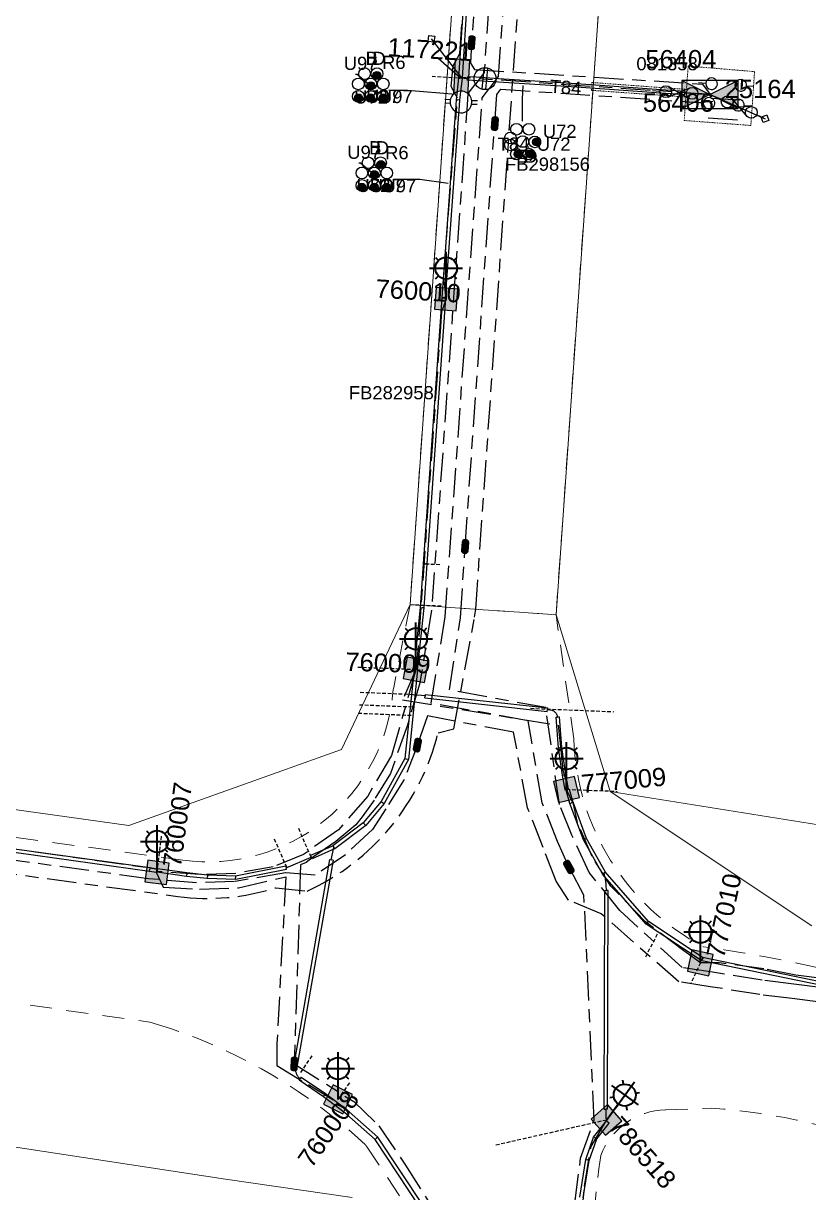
# Model space of a CAD drawing. Header units: metres. Extents: x 292510 to 295946, y 6251475 to 6256272.
# Drawn here: x 294316 to 294423.3, y 6255459.4 to 6255619.2 of the extents above; entities that cross this region are included whole.
import ezdxf
from ezdxf.enums import TextEntityAlignment as Align

# ---------------------------------------------------------------- set-up
doc = ezdxf.new("R2010")
doc.units = ezdxf.units.M
for name, pattern in [('Cable Exist UG', [8.2, 4, -1.2, 1.8, -1.2]), ('Dash', [5, 3, -2]), ('DASHED', [0.75, 0.5, -0.25]), ('HIDDEN', [0.375, 0.25, -0.125]), ('HIDDEN2', [0.1875, 0.125, -0.0625])]:
    doc.linetypes.add(name, pattern=pattern)
doc.layers.get('0').update_dxf_attribs({"color": 6})
for name, color, linetype, lineweight in [('Cadastre Developer_SP_EXT', 9, 'Continuous', 5), ('Cadastre Land Parcels_SP_EXT', 7, 'Continuous', 5), ('Cadastre Other Property_SP_EXT', 9, 'HIDDEN', 5)]:
    doc.layers.add(name, color=color, linetype=linetype, lineweight=lineweight)
for name, color, linetype in [('Duct_SP_EXT', 7, 'Continuous'), ('Equip_HV_EXT', 7, 'Continuous'), ('Equip_LV_EXT', 7, 'Continuous'), ('Equip_SP_SL_EXT', 7, 'Continuous'), ('Mains_HV_EXT', 7, 'Continuous'), ('Mains_LV_EXT', 7, 'Continuous'), ('Mains_SL_EXT', 7, 'Continuous'), ('Services_SP_EXT', 7, 'Continuous'), ('Sub_SP_EXT', 7, 'Continuous'), ('SupportsUG_SP_LV_EXT', 7, 'Continuous'), ('SupportsUG_SP_LV_SL_EXT', 7, 'Continuous'), ('Trench_SP_EXT', 7, 'Continuous')]:
    doc.layers.add(name, color=color, linetype=linetype)
doc.layers.add('UNKNOWN_FEATURES', color=1, linetype='DASHED', plot=False)
doc.styles.add('COLUMN_LABEL', font='arial.ttf')
doc.styles.add('iecARIAL', font='arial.ttf', dxfattribs={"height": 2})
doc.styles.add('POLE_LABEL', font='arial.ttf')
doc.styles.get("Standard").update_dxf_attribs({"font": 'arial.ttf'})
doc.styles.add('SWITCH_LABEL', font='arial.ttf', dxfattribs={"height": 2.5})

# ---------------------------------------------------------------- blocks, each defined once
blk = doc.blocks.new('SUB_PADMOUNT_EXT')
for points in [[(0, 0), (-3.84, 1.92), (-3.84, -1.92)], [(0, 0), (3.84, 1.92), (3.84, -1.92)]]:
    blk.add_hatch(color=256).paths.add_polyline_path(points)
for p, q in [((3.84, 1.92), (-3.84, -1.92)), ((-3.84, 1.92), (3.84, -1.92))]:
    blk.add_line(p, q)
blk.add_lwpolyline([(-3.84, -1.92), (3.84, -1.92), (3.84, 1.92), (-3.84, 1.92)], close=True)
for tag, height, flags, p in [('ASSET_NUM', 2.5, 8, (2, 2)), ('STREET_CODE', 0.2, 9, (1.5, 0)), ('CONSTRUCTED_VOLTAGE', 0.2, 9, (1.5, -0.2)), ('OPERATING_VOLTAGE', 0.2, 9, (1.5, -0.6)), ('ORIENTATION', 0.2, 9, (1.5, -0.8)), ('OWNED_BY', 0.2, 9, (1.5, -1)), ('OPERATED_BY', 0.2, 9, (1.5, -1.2)), ('SECONDARY_VOLTAGE', 0.2, 9, (1.5, -1.6)), ('NO_PHASES', 0.2, 9, (1.5, -0.4)), ('MAINTAINED_BY', 0.2, 9, (1.5, -1.4)), ('STATE', 0.2, 9, (1.5, -1.8)), ('SUBSTATION_TYPE', 0.2, 9, (1.5, -2.2)), ('STREETNAME', 0.2, 9, (1.5, -3)), ('SUBURB', 0.2, 9, (1.5, -3.2)), ('PARENT', 0.2, 9, (1.5, -2)), ('USAGE', 0.2, 9, (1.5, -2.4)), ('LEGEND', 0.2, 9, (1.5, -2.6)), ('LOCATION', 0.2, 9, (1.5, -2.8)), ('Z', 0.2, 1, (1.5, -3.6)), ('NOTES', 0.2, 9, (1.5, -3.4))]:
    blk.add_attdef(tag, text='', height=height, dxfattribs=dict(flags=flags)).set_placement(p, align=Align.MIDDLE_LEFT)
blk = doc.blocks.new('COLUMN_EXT')
blk.add_hatch(color=256).paths.add_polyline_path([(-1.49, 1.48), (-1.49, -1.49), (1.48, -1.49), (1.48, 1.48)])
blk.add_lwpolyline([(-1.49, -1.49), (1.48, -1.49), (1.48, 1.48), (-1.49, 1.48)], close=True)
for tag, height, style, flags, p in [('ASSET_NUM', 2.5, 'COLUMN_LABEL', 8, (2, 2)), ('STRUCTURE_PLANT_NUMBER', 0.2, 'POLE_LABEL', 9, (1.81, 0.03)), ('STREET_CODE', 0.2, 'COLUMN_LABEL', 9, (1.81, -0.2))]:
    blk.add_attdef(tag, text='', height=height, dxfattribs=dict(style=style, flags=flags)).set_placement(p, align=Align.MIDDLE_LEFT)
at = {"flags": 9}
for tag, p in [('COLUMN_TYPE', (1.81, -0.4)), ('OWNED_BY', (1.81, -0.6)), ('STATE', (1.81, -0.8)), ('USAGE', (1.81, -1)), ('STREETNAME', (1.81, -1.6)), ('LEGEND', (1.81, -1.2)), ('LOCATION', (1.81, -1.4)), ('SUBURB', (1.81, -1.8)), ('NOTES', (1.81, -2))]:
    blk.add_attdef(tag, text='', height=0.2, dxfattribs=at).set_placement(p, align=Align.MIDDLE_LEFT)
at = {"flags": 1}
blk.add_attdef('Z', (1.81, -2.35), '', height=0.2, dxfattribs=at)
blk = doc.blocks.new('PILLAR_EXT')
blk.add_hatch(color=256).paths.add_polyline_path([(-2.475, 0.99), (-2.475, -0.99), (2.475, -0.99), (2.475, 0.99)])
blk.add_lwpolyline([(-2.475, -0.99), (2.475, -0.99), (2.475, 0.99), (-2.475, 0.99)], close=True)
at = {"style": 'iecARIAL', "flags": 8}
blk.add_attdef('ASSET_NUM', (1.5, 3.5), '', height=2.5, dxfattribs=at)
for tag, p, flags in [('OWNED_BY', (0, -0.2), 9), ('STATE', (0, -0.4), 9), ('SUPPORT_TYPE', (0, -0.6), 9), ('STREETNAME', (0, -1.8), 9), ('USAGE', (0, -0.8), 9), ('LEGEND', (0, -1), 9), ('LOCATION', (0, -1.2), 9), ('NOTES', (0, -1.4), 9), ('PARENT', (0, -1.6), 9), ('SUBURB', (0, -2), 1)]:
    blk.add_attdef(tag, p, '', height=0.2, dxfattribs=dict(flags=flags))
blk = doc.blocks.new('DUCT_EXT')
blk.add_circle((0, 0.8), 0.8)
at = {"flags": 1}
blk.add_attdef('Z', (0, 0), '', height=0.2, dxfattribs=at)
at = {"flags": 9}
for tag, p in [('DUCT_CODE', (0, 0)), ('XSECT_TYPE', (0, -0.2)), ('STATE', (0, -0.6)), ('FB_REFERENCE', (0, -0.4)), ('NOTES', (0, -0.8))]:
    blk.add_attdef(tag, text='', height=0.2, dxfattribs=at).set_placement(p, align=Align.MIDDLE_LEFT)
blk = doc.blocks.new('SL_LANTERN_EXT')
at = {"lineweight": 40}
for p, q in [((0, 1.97), (0, 6.47)), ((-1.46, 5.68), (-1.06, 5.28)), ((1.46, 5.68), (1.06, 5.28)), ((-2.25, 4.22), (2.25, 4.22)), ((-1.46, 2.76), (-1.06, 3.16)), ((0, 0), (0, 2.72)), ((1.46, 2.76), (1.06, 3.16))]:
    blk.add_line(p, q, dxfattribs=at)
blk.add_circle((0, 4.22), 1.5, dxfattribs=at)
at = {"style": 'iecARIAL', "flags": 9}
blk.add_attdef('ASSET_NUM', (1.5, 1.5), '', height=2.5, dxfattribs=at)
for tag, p, height, flags in [('OPERATING_VOLTAGE', (0.98, -1.65), 0.2, 9), ('CONSTRUCTED_VOLTAGE', (0.98, -0.65), 0.2, 9), ('CONTROL_TYPE', (0.98, -0.85), 0.2, 9), ('LANTERN_PURPOSE', (0.98, -1.05), 0.2, 9), ('LANTERN_TYPE', (0.98, -1.25), 0.2, 9), ('NO_PHASES', (0.98, -1.45), 0.2, 9), ('LNUMBER', (2.18, -3.25), 2.5, 8), ('ORIENTATION', (0.98, -1.85), 0.2, 9), ('OWNED_BY', (0.98, -2.05), 0.2, 9), ('STATE', (0.98, -2.25), 0.2, 9), ('USAGE', (0.98, -2.45), 0.2, 9), ('CEXIST', (0.98, -2.65), 0.2, 9), ('CNEW', (0.98, -2.85), 0.2, 9), ('CNUMBER', (0.98, -3.05), 0.2, 9), ('CREMOVE', (0.98, -3.25), 0.2, 9), ('CREPLACE', (0.98, -3.45), 0.2, 9), ('LKINGHEIGHT', (0.98, -3.65), 0.2, 9), ('LBRACKET', (0.98, -3.85), 0.2, 9), ('LBRACKETVOCAB', (0.98, -4.05), 0.2, 9), ('LCATEGORY', (0.98, -4.25), 0.2, 9), ('LCHARGE1', (0.98, -4.45), 0.2, 9), ('LCHARGE1PERCENT', (0.98, -4.65), 0.2, 9), ('LCHARGE2', (0.98, -4.85), 0.2, 9), ('LCHARGE2PERCENT', (0.98, -5.05), 0.2, 9), ('LCHARGE3', (0.98, -5.25), 0.2, 9), ('LCHARGE3PERCENT', (0.98, -5.45), 0.2, 9), ('LEXIST', (0.98, -5.65), 0.2, 9), ('LLAMP', (0.98, -5.85), 0.2, 9), ('LLAMPVOCAB', (0.98, -6.05), 0.2, 9), ('LMAST', (0.98, -6.25), 0.2, 9), ('LMASTVOCAB', (0.98, -6.45), 0.2, 9), ('LNEW', (0.98, -6.65), 0.2, 9), ('LANTNUMBER', (0.98, -6.85), 0.2, 9), ('LOUTREACH', (0.98, -7.25), 0.2, 9), ('LOUTREACHVOCAB', (0.98, -7.45), 0.2, 9), ('LRATECODE', (0.98, -7.65), 0.2, 9), ('LREMOVE', (0.98, -7.85), 0.2, 9), ('LREPLACE', (0.98, -8.05), 0.2, 9), ('STREETNAME', (0.98, -9.25), 0.2, 9), ('SUBURB', (0.98, -9.45), 0.2, 1), ('LTYPE', (0.98, -8.25), 0.2, 9), ('LTYPEVOCAB', (0.98, -8.45), 0.2, 9), ('LEGEND', (0.98, -8.65), 0.2, 9), ('LOCATION', (0.98, -8.85), 0.2, 9), ('NOTES', (0.98, -9.05), 0.2, 9)]:
    blk.add_attdef(tag, p, '', height=height, dxfattribs=dict(flags=flags))
blk = doc.blocks.new('CCP_EXT')
at = {"flags": 9}
for tag, p in [('LIFE_SUPPORT', (0, -1.6)), ('STATE', (0, -1.8)), ('NOTES', (0, -2))]:
    blk.add_attdef(tag, text='', height=0.2, dxfattribs=at).set_placement(p, align=Align.MIDDLE_LEFT)
blk.add_wipeout([(0, 0.57), (0.57, 0), (0, -0.57), (-0.57, 0)])
blk.add_lwpolyline([(-0.57, 0), (0, 0.57), (0.57, 0), (0, -0.57), (-0.57, 0)])
at = {"flags": 1}
blk.add_attdef('Z', (0, 0), '', height=0.2, dxfattribs=at)
at = {"flags": 9}
for tag, p in [('CCP_TYPE', (0, 0)), ('CONSTRUCTED_VOLTAGE', (0, -0.2)), ('OPERATING_VOLTAGE', (0, -0.6)), ('ORIENTATION', (0, -0.8)), ('OWNED_BY', (0, -1)), ('NO_PHASES', (0, -0.4)), ('USAGE', (0, -1.2)), ('LEGEND', (0, -1.4))]:
    blk.add_attdef(tag, text='', height=0.2, dxfattribs=at).set_placement(p, align=Align.MIDDLE_LEFT)
blk = doc.blocks.new('HV_STJ_EXT')
h = blk.add_hatch(color=256)
edge = h.paths.add_edge_path()
edge.add_ellipse((-0.59, 0.13), major_axis=(0.226, 0.226), ratio=1, start_angle=45, end_angle=135)
edge.add_line((-0.91, 0.13), (-0.91, -0.13))
edge.add_ellipse((-0.59, -0.13), major_axis=(0.226, 0.226), ratio=1, start_angle=135, end_angle=225)
edge.add_line((-0.59, -0.45), (0.59, -0.45))
edge.add_ellipse((0.59, -0.13), major_axis=(-0.226, 0.226), ratio=1, start_angle=135, end_angle=225)
edge.add_line((0.91, -0.13), (0.91, 0.13))
edge.add_ellipse((0.59, 0.13), major_axis=(-0.226, 0.226), ratio=1, start_angle=225, end_angle=315)
edge.add_line((0.59, 0.45), (-0.59, 0.45))
blk.add_lwpolyline([(-0.91, 0.13), (-0.91, -0.13, 0.414214), (-0.59, -0.45), (0.59, -0.45, 0.414214), (0.91, -0.13), (0.91, 0.13, 0.414214), (0.59, 0.45), (-0.59, 0.45, 0.414214)], format="xyb", close=True)
for tag, flags, p in [('ORIENTATION', 9, (1.5, 0)), ('Z', 1, (1.5, -0.8)), ('USAGE', 9, (1.5, -0.2)), ('LEGEND', 9, (1.5, -0.4)), ('NOTES', 9, (1.5, -0.6))]:
    blk.add_attdef(tag, text='', height=0.2, dxfattribs=dict(flags=flags)).set_placement(p, align=Align.MIDDLE_LEFT)
blk = doc.blocks.new('LV_UG_DFUSE_CLOSED_EXT')
for points in [[(1, 0), (0, 0)], [(5.04, 0.73), (2.16, -0.72)], [(5.05, -0.71), (2.16, 0.72)], [(6.2, 0.01), (7.2, 0.01)]]:
    blk.add_lwpolyline(points)
for centre in [(1.8, 0), (5.4, 0.01)]:
    blk.add_circle(centre, 0.8)
at = {"flags": 9}
for tag, p in [('ACTUAL_STATUS', (0, 0)), ('CONSTRUCTED_VOLTAGE', (0, -0.2)), ('OPERATING_VOLTAGE', (0, -0.6)), ('ORIENTATION', (0, -0.8)), ('STATE', (0, -1)), ('SWITCH_TYPE', (0, -1.2)), ('NO_PHASES', (0, -0.4)), ('USAGE', (0, -1.4)), ('NOTES', (0, -1.6))]:
    blk.add_attdef(tag, text='', height=0.2, dxfattribs=at).set_placement(p, align=Align.MIDDLE_LEFT)
at = {"flags": 1}
blk.add_attdef('Z', (0, 0), '', height=0.2, dxfattribs=at)
blk = doc.blocks.new('LV_UG_LINKS_CLOSED_EXT')
blk.add_wipeout([(-1.06, 1.06), (-1.18, 0.92), (-1.29, 0.76), (-1.37, 0.59), (-1.43, 0.42), (-1.48, 0.23), (-1.49, 0.05), (-1.49, -0.14), (-1.46, -0.33), (-1.41, -0.51), (-1.33, -0.68), (-1.24, -0.84), (-1.12, -0.99), (-0.99, -1.12), (-0.84, -1.24), (-0.68, -1.33), (-0.51, -1.41), (-0.33, -1.46), (-0.14, -1.49), (0.05, -1.49), (0.23, -1.48), (0.42, -1.43), (0.59, -1.37), (0.76, -1.29), (0.92, -1.18), (1.06, -1.06), (1.18, -0.92), (1.29, -0.76), (1.37, -0.59), (1.43, -0.42), (1.48, -0.23), (1.49, -0.05), (1.49, 0.14), (1.46, 0.33), (1.41, 0.51), (1.33, 0.68), (1.24, 0.84), (1.12, 0.99), (0.99, 1.12), (0.84, 1.24), (0.68, 1.33), (0.51, 1.41), (0.33, 1.46), (0.14, 1.49), (-0.05, 1.49), (-0.23, 1.48), (-0.42, 1.43), (-0.59, 1.37), (-0.76, 1.29), (-0.92, 1.18)])
for p, q in [((-0.25, -1.48), (-0.25, 1.48)), ((0.25, -1.48), (0.25, 1.48))]:
    blk.add_line(p, q)
blk.add_circle((0, 0), 1.5)
at = {"flags": 9}
for tag, p in [('ACTUAL_STATUS', (0, 0)), ('CONSTRUCTED_VOLTAGE', (0, -0.2)), ('OPERATING_VOLTAGE', (0, -0.6)), ('ORIENTATION', (0, -0.8)), ('STATE', (0, -1)), ('SWITCH_TYPE', (0, -1.2)), ('NO_PHASES', (0, -0.4)), ('USAGE', (0, -1.4)), ('NOTES', (0, -1.6))]:
    blk.add_attdef(tag, text='', height=0.2, dxfattribs=at).set_placement(p, align=Align.MIDDLE_LEFT)
at = {"flags": 1}
blk.add_attdef('Z', (0, 0), '', height=0.2, dxfattribs=at)
blk = doc.blocks.new('LV_UG_LINKS_OPEN_EXT')
for p, q in [((-0.25, 1.47), (-0.25, 2.22)), ((0.25, 1.47), (0.25, 2.22)), ((-0.25, -1.47), (-0.25, -2.22)), ((0.25, -1.47), (0.25, -2.22))]:
    blk.add_line(p, q)
at = {"flags": 9}
for tag, p in [('ACTUAL_STATUS', (0, 0)), ('CONSTRUCTED_VOLTAGE', (0, -0.2)), ('OPERATING_VOLTAGE', (0, -0.6)), ('ORIENTATION', (0, -0.8)), ('STATE', (0, -1)), ('SWITCH_TYPE', (0, -1.2)), ('NO_PHASES', (0, -0.4)), ('USAGE', (0, -1.4)), ('NOTES', (0, -1.6))]:
    blk.add_attdef(tag, text='', height=0.2, dxfattribs=at).set_placement(p, align=Align.MIDDLE_LEFT)
at = {"flags": 1}
blk.add_attdef('Z', (0, 0), '', height=0.2, dxfattribs=at)
blk.add_wipeout([(-0.25, 1.47), (-0.43, 1.43), (-0.61, 1.36), (-0.77, 1.28), (-0.93, 1.17), (-1.07, 1.05), (-1.19, 0.9), (-1.29, 0.75), (-1.38, 0.58), (-1.44, 0.4), (-1.48, 0.22), (-1.49, 0.03), (-1.49, -0.16), (-1.45, -0.34), (-1.4, -0.52), (-1.32, -0.69), (-1.23, -0.85), (-1.11, -1), (-0.98, -1.13), (-0.83, -1.24), (-0.66, -1.34), (-0.49, -1.41), (-0.31, -1.46), (-0.13, -1.49), (0.06, -1.49), (0.25, -1.47), (0.43, -1.43), (0.61, -1.36), (0.77, -1.28), (0.93, -1.17), (1.07, -1.05), (1.19, -0.9), (1.29, -0.75), (1.38, -0.58), (1.44, -0.4), (1.48, -0.22), (1.49, -0.03), (1.49, 0.16), (1.45, 0.34), (1.4, 0.52), (1.32, 0.69), (1.23, 0.85), (1.11, 1), (0.98, 1.13), (0.83, 1.24), (0.66, 1.34), (0.49, 1.41), (0.31, 1.46), (0.13, 1.49), (-0.06, 1.49)])
blk.add_lwpolyline([(0, -1.49, 1), (0, 1.49, 1)], format="xyb", close=True)
blk = doc.blocks.new('SWG_HOLEC_SU_EXT')
blk.add_line((1.8, -2), (5.8, -2))
for points in [[(1, 0), (0, 0)], [(6.6, 0), (7.6, 0)]]:
    blk.add_lwpolyline(points)
for points in [[(1.8, -0.8, 1), (1.8, 0.8, 1)], [(5.8, -0.8, 1), (5.8, 0.8, 1)]]:
    blk.add_lwpolyline(points, format="xyb", close=True)
at = {"style": 'SWITCH_LABEL', "flags": 8}
blk.add_attdef('ASSET_NUM', text='', height=2.5, rotation=179.9544, dxfattribs=at).set_placement((-2.4, 0), align=Align.MIDDLE_LEFT)
at = {"flags": 1}
blk.add_attdef('Z', (0, 0), '', height=0.2, dxfattribs=at)
at = {"flags": 9}
for tag, p in [('ACTUAL_STATUS', (0, -0.4)), ('CONSTRUCTED_VOLTAGE', (0, -0.6)), ('OPERATING_VOLTAGE', (0, -1)), ('ORIENTATION', (0, -1.2)), ('OWNED_BY', (0, -1.4)), ('NO_PHASES', (0, -0.8)), ('PARENT', (0, -1.6)), ('STATE', (0, -1.8)), ('SWITCH_TYPE', (0, -2)), ('STREETNAME', (0, -2.6)), ('SUBURB', (0, -2.8)), ('USAGE', (0, -2.2)), ('LOCATION', (0, -2.4)), ('NOTES', (0, -3))]:
    blk.add_attdef(tag, text='', height=0.2, dxfattribs=at).set_placement(p, align=Align.MIDDLE_LEFT)
at = {"style": 'SWITCH_LABEL', "flags": 9}
blk.add_attdef('STREET_CODE', text='', height=0.2, dxfattribs=at).set_placement((0, -0.2), align=Align.MIDDLE_LEFT)
blk = doc.blocks.new('CABLE_LARGE_EXT')
h = blk.add_hatch(color=256)
edge = h.paths.add_edge_path()
edge.add_arc((0, 0.55), 0.55, 0, 360)
blk.add_circle((0, 0.55), 0.55)
at = {"flags": 1}
blk.add_attdef('Z', (0, 0), '', height=0.2, dxfattribs=at)
at = {"flags": 9}
for tag, p in [('COND_CODE', (0, 0)), ('STATE', (0, -0.4)), ('XSECT_SIZE', (0, -0.6)), ('FB_REFERENCE', (0, -0.2)), ('NOTES', (0, -0.8))]:
    blk.add_attdef(tag, text='', height=0.2, dxfattribs=at).set_placement(p, align=Align.MIDDLE_LEFT)

msp = doc.modelspace()

# ---------------------------------------------------------------- linework, layer by layer
at = {"layer": 'Cadastre Developer_SP_EXT', "linetype": 'Dash'}
for points in [[(294563.46, 6255460.77), (294479.46, 6255474.54), (294479.37, 6255474.55), (294479.37, 6255474.55, -0.058483), (294452.88, 6255480.73), (294452.88, 6255480.73, 0.070329), (294408.93, 6255493), (294408.93, 6255493, -0.269784), (294391.23, 6255521.41), (294391.23, 6255521.41), (294388.79, 6255538.38), (294388.79, 6255538.38), (294368.84, 6255539.78), (294366.61, 6255528.46), (294366.53, 6255528.19), (294366.53, 6255528.19, -0.432472), (294337.79, 6255504.84), (294337.79, 6255504.84), (294223.62, 6255520.43)], [(294232.74, 6255496.86), (294333.27, 6255482.71), (294336.09, 6255481.84), (294336.09, 6255481.84, -0.106712), (294362.71, 6255465.97), (294362.71, 6255465.97, -0.001833), (294362.97, 6255465.63), (294362.97, 6255465.63), (294368.26, 6255457.66)], [(294395.73, 6255435.74, -0.093447), (294394.9, 6255464.46), (294394.9, 6255464.46, -0.307194), (294403.77, 6255470.71), (294403.77, 6255470.71), (294403.81, 6255470.71), (294410.04, 6255470.95), (294410.04, 6255470.95, -0.080038), (294436.12, 6255464.87), (294436.12, 6255464.87, 0.068474), (294464.65, 6255457)]]:
    msp.add_lwpolyline(points, format="xyb", dxfattribs=at)
at = {"layer": 'Cadastre Land Parcels_SP_EXT', "linetype": 'Continuous'}
for points in [[(294388.79, 6255538.38), (294396.19, 6255514.24), (294425.78, 6255509.48), (294477.34, 6255501.17), (294491.83, 6255498.84), (294556.66, 6255488.82), (294562.55, 6255487.91), (294566.81, 6255487.25), (294575.28, 6255610.53), (294516.07, 6255684.29), (294411.92, 6255661.8), (294404.15, 6255658.25), (294398.57, 6255651.82), (294396.18, 6255643.64), (294388.79, 6255538.38)], [(294359.46, 6255519.96), (294368.84, 6255539.78), (294378.33, 6255675), (294192.98, 6255634.99), (294193.84, 6255614.6), (294188.14, 6255607.21), (294190.37, 6255554.21), (294201.05, 6255543.01), (294217.53, 6255525.36), (294330.42, 6255509.57), (294359.46, 6255519.96)]]:
    msp.add_lwpolyline(points, close=True, dxfattribs=at)
for points in [[(294425.78, 6255509.48), (294396.19, 6255514.24), (294423.74, 6255495.87)], [(294360.92, 6255458.71), (294343.63, 6255461.24), (294269.82, 6255472.51)]]:
    msp.add_lwpolyline(points, dxfattribs=at)
at = {"layer": 'Duct_SP_EXT'}
for p, q in [((294376.65, 6255630.29), (294375.46, 6255611.77)), ((294375.46, 6255611.79), (294375.7, 6255611.76)), ((294375.46, 6255611.77), (294375.7, 6255611.75)), ((294375.94, 6255611.74), (294375.7, 6255611.76)), ((294375.94, 6255611.73), (294375.7, 6255611.75)), ((294391.58, 6255610.5), (294391.6, 6255610.74)), ((294406.37, 6255609.45), (294391.58, 6255610.5)), ((294391.61, 6255610.97), (294391.6, 6255610.74)), ((294406.4, 6255609.93), (294391.61, 6255610.97)), ((294406.37, 6255609.45), (294406.39, 6255609.69)), ((294406.4, 6255609.93), (294406.39, 6255609.69)), ((294373.19, 6255581.76), (294373.43, 6255581.74)), ((294373.66, 6255581.73), (294373.43, 6255581.74)), ((294370.7, 6255545.37), (294373.24, 6255581.7)), ((294371.17, 6255545.34), (294373.72, 6255581.66)), ((294373.24, 6255581.7), (294373.48, 6255581.68)), ((294373.72, 6255581.66), (294373.48, 6255581.68)), ((294370.27, 6255539.36), (294370.7, 6255545.37)), ((294370.7, 6255545.37), (294370.93, 6255545.35)), ((294370.7, 6255545.37), (294370.93, 6255545.35)), ((294370.75, 6255539.32), (294371.17, 6255545.34)), ((294371.17, 6255545.34), (294370.93, 6255545.35)), ((294371.17, 6255545.34), (294370.93, 6255545.35)), ((294369.41, 6255530.9), (294370.27, 6255539.36)), ((294369.88, 6255530.85), (294370.75, 6255539.32)), ((294370.27, 6255539.36), (294370.51, 6255539.34)), ((294370.75, 6255539.32), (294370.51, 6255539.34)), ((294369.41, 6255530.9), (294368.14, 6255518.74)), ((294369.88, 6255530.85), (294368.61, 6255518.6)), ((294369.41, 6255530.9), (294369.65, 6255530.87)), ((294369.41, 6255530.9), (294369.65, 6255530.87)), ((294369.88, 6255530.85), (294369.65, 6255530.87)), ((294369.88, 6255530.85), (294369.65, 6255530.87)), ((294370.92, 6255527.51), (294370.89, 6255527.27)), ((294370.92, 6255527.51), (294387.63, 6255525.65)), ((294370.87, 6255527.03), (294370.89, 6255527.27)), ((294370.87, 6255527.03), (294387.58, 6255525.17)), ((294387.58, 6255525.17), (294387.61, 6255525.41)), ((294387.63, 6255525.65), (294387.61, 6255525.41)), ((294388.76, 6255524.39), (294389, 6255524.4)), ((294388.76, 6255524.39), (294389.06, 6255520.19)), ((294389.24, 6255524.42), (294389, 6255524.4)), ((294389.24, 6255524.42), (294389.53, 6255520.24)), ((294389.06, 6255520.19), (294389.29, 6255520.21)), ((294389.06, 6255520.19), (294389.63, 6255516.46)), ((294389.53, 6255520.24), (294389.29, 6255520.21)), ((294389.53, 6255520.24), (294390.1, 6255516.54)), ((294368.14, 6255518.74), (294364.9, 6255512.84)), ((294368.61, 6255518.6), (294365.3, 6255512.57)), ((294368.14, 6255518.74), (294368.37, 6255518.67)), ((294368.61, 6255518.6), (294368.37, 6255518.67)), ((294389.63, 6255516.46), (294389.86, 6255516.5)), ((294389.63, 6255516.46), (294390, 6255514.47)), ((294390.1, 6255516.54), (294389.86, 6255516.5)), ((294390.1, 6255516.54), (294390.47, 6255514.55)), ((294390, 6255514.47), (294390.23, 6255514.51)), ((294390.17, 6255514.39), (294390.41, 6255514.45)), ((294390.67, 6255512.6), (294390.17, 6255514.39)), ((294390.47, 6255514.55), (294390.23, 6255514.51)), ((294390.64, 6255514.52), (294390.41, 6255514.45)), ((294391.13, 6255512.74), (294390.64, 6255514.52)), ((294276.52, 6255511.73), (294333.3, 6255503.83)), ((294364.9, 6255512.84), (294362.45, 6255509.94)), ((294365.3, 6255512.57), (294362.78, 6255509.59)), ((294364.9, 6255512.84), (294365.1, 6255512.7)), ((294365.3, 6255512.57), (294365.1, 6255512.7)), ((294390.67, 6255512.59), (294390.9, 6255512.67)), ((294390.67, 6255512.6), (294390.9, 6255512.67)), ((294390.67, 6255512.59), (294390.67, 6255512.6)), ((294392.53, 6255507.6), (294390.67, 6255512.59)), ((294391.12, 6255512.75), (294390.9, 6255512.67)), ((294391.13, 6255512.74), (294390.9, 6255512.67)), ((294392.97, 6255507.8), (294391.12, 6255512.75)), ((294391.12, 6255512.75), (294391.13, 6255512.74)), ((294276.45, 6255511.26), (294333.23, 6255503.35)), ((294362.45, 6255509.94), (294358.28, 6255506.78)), ((294362.45, 6255509.94), (294362.61, 6255509.76)), ((294362.78, 6255509.59), (294358.57, 6255506.4)), ((294362.78, 6255509.59), (294362.61, 6255509.76)), ((294358.33, 6255506.81), (294355.25, 6255505.48)), ((294358.28, 6255506.78), (294358.43, 6255506.59)), ((294358.33, 6255506.81), (294358.43, 6255506.59)), ((294358.57, 6255506.4), (294358.43, 6255506.59)), ((294358.52, 6255506.37), (294358.43, 6255506.59)), ((294392.53, 6255507.6), (294392.75, 6255507.7)), ((294395.13, 6255502.96), (294392.53, 6255507.6)), ((294392.97, 6255507.8), (294392.75, 6255507.7)), ((294395.55, 6255503.19), (294392.97, 6255507.8)), ((294355.25, 6255505.48), (294355.34, 6255505.26)), ((294355.44, 6255505.04), (294355.34, 6255505.26)), ((294358.52, 6255506.37), (294355.44, 6255505.04)), ((294333.23, 6255503.35), (294333.26, 6255503.59)), ((294333.3, 6255503.83), (294333.26, 6255503.59)), ((294333.3, 6255503.83), (294334.28, 6255503.67)), ((294334.21, 6255503.2), (294334.25, 6255503.43)), ((294334.28, 6255503.67), (294334.25, 6255503.43)), ((294334.27, 6255503.19), (294334.3, 6255503.42)), ((294334.33, 6255503.66), (294334.3, 6255503.42)), ((294338.35, 6255503.1), (294334.33, 6255503.66)), ((294351.85, 6255504.03), (294344.98, 6255502.66)), ((294351.95, 6255503.55), (294345.01, 6255502.18)), ((294351.85, 6255504.03), (294351.9, 6255503.79)), ((294351.95, 6255503.55), (294351.9, 6255503.79)), ((294357.84, 6255504.93), (294352.9, 6255476.64)), ((294358.31, 6255504.85), (294353.38, 6255476.55)), ((294357.84, 6255504.93), (294358.07, 6255504.89)), ((294358.31, 6255504.85), (294358.07, 6255504.89)), ((294333.23, 6255503.35), (294334.21, 6255503.2)), ((294338.29, 6255502.62), (294334.27, 6255503.19)), ((294338.29, 6255502.62), (294338.32, 6255502.86)), ((294341.13, 6255502.33), (294338.29, 6255502.62)), ((294338.35, 6255503.1), (294338.32, 6255502.86)), ((294341.16, 6255502.81), (294338.35, 6255503.1)), ((294341.13, 6255502.33), (294341.14, 6255502.57)), ((294345.01, 6255502.18), (294341.13, 6255502.33)), ((294341.16, 6255502.81), (294341.14, 6255502.57)), ((294344.98, 6255502.66), (294341.16, 6255502.81)), ((294344.98, 6255502.66), (294345, 6255502.42)), ((294345.01, 6255502.18), (294345, 6255502.42)), ((294395.13, 6255502.96), (294395.34, 6255503.07)), ((294395.16, 6255502.92), (294395.34, 6255503.07)), ((294401.09, 6255496.09), (294395.16, 6255502.92)), ((294395.52, 6255503.23), (294395.34, 6255503.07)), ((294395.55, 6255503.19), (294395.34, 6255503.07)), ((294401.41, 6255496.45), (294395.52, 6255503.23)), ((294395.35, 6255470.82), (294395.45, 6255500.7)), ((294395.45, 6255500.7), (294395.69, 6255500.7)), ((294395.93, 6255500.7), (294395.69, 6255500.7)), ((294395.83, 6255470.81), (294395.93, 6255500.7)), ((294401.09, 6255496.09), (294401.25, 6255496.27)), ((294408.64, 6255491.11), (294401.09, 6255496.09)), ((294401.41, 6255496.45), (294401.25, 6255496.27)), ((294408.9, 6255491.51), (294401.41, 6255496.45)), ((294408.64, 6255491.11), (294408.77, 6255491.31)), ((294408.72, 6255491.07), (294408.77, 6255491.31)), ((294430.78, 6255486.52), (294408.72, 6255491.07)), ((294408.82, 6255491.54), (294408.77, 6255491.31)), ((294408.9, 6255491.51), (294408.77, 6255491.31)), ((294430.91, 6255486.99), (294408.82, 6255491.54)), ((294352.9, 6255476.64), (294353.14, 6255476.6)), ((294353.38, 6255476.55), (294353.14, 6255476.6)), ((294353.68, 6255474.8), (294353.82, 6255475)), ((294353.68, 6255474.8), (294357, 6255472.54)), ((294353.95, 6255475.2), (294353.82, 6255475)), ((294353.95, 6255475.2), (294357.28, 6255472.93)), ((294357, 6255472.54), (294357.14, 6255472.74)), ((294357, 6255472.54), (294358.63, 6255471.31)), ((294357.28, 6255472.93), (294357.14, 6255472.74)), ((294357.28, 6255472.93), (294358.92, 6255471.7)), ((294358.62, 6255471.32), (294358.77, 6255471.51)), ((294358.63, 6255471.31), (294358.77, 6255471.51)), ((294358.92, 6255471.7), (294358.77, 6255471.51)), ((294358.92, 6255471.69), (294358.77, 6255471.51)), ((294360.52, 6255470.44), (294358.92, 6255471.69)), ((294360.21, 6255470.07), (294358.62, 6255471.32)), ((294360.21, 6255470.07), (294360.36, 6255470.25)), ((294364.08, 6255466.67), (294360.21, 6255470.07)), ((294360.52, 6255470.44), (294360.36, 6255470.25)), ((294364.44, 6255466.99), (294360.52, 6255470.44)), ((294395.35, 6255470.82), (294395.59, 6255470.81)), ((294395.83, 6255470.81), (294395.59, 6255470.81)), ((294393.93, 6255467), (294395.68, 6255469.2)), ((294394.36, 6255466.77), (294396.05, 6255468.91)), ((294395.68, 6255469.2), (294395.87, 6255469.05)), ((294396.05, 6255468.91), (294395.87, 6255469.05)), ((294364.08, 6255466.67), (294364.26, 6255466.83)), ((294370.19, 6255457.41), (294364.08, 6255466.67)), ((294364.44, 6255466.99), (294364.26, 6255466.83)), ((294370.62, 6255457.64), (294364.44, 6255466.99)), ((294392.85, 6255463.93), (294393.93, 6255467)), ((294393.32, 6255463.81), (294394.36, 6255466.77)), ((294393.93, 6255467), (294394.14, 6255466.89)), ((294394.36, 6255466.77), (294394.14, 6255466.89)), ((294392.04, 6255458.78), (294392.85, 6255463.93)), ((294392.51, 6255458.7), (294393.32, 6255463.81)), ((294392.85, 6255463.93), (294393.08, 6255463.87)), ((294393.32, 6255463.81), (294393.08, 6255463.87))]:
    msp.add_line(p, q, dxfattribs=at)
for points in [[(294361.37, 6255612.29), (294361.59, 6255612.29), (294363.1, 6255611.02)], [(294384.19, 6255605.85), (294384.19, 6255608.85), (294384.31, 6255610.72)], [(294365.93, 6255610.08), (294368.51, 6255610.08), (294375.1, 6255609.57)], [(294361.85, 6255600.15), (294362.07, 6255600.15), (294363.58, 6255598.88)], [(294366.56, 6255597.91), (294370.17, 6255597.91), (294374.07, 6255597.38)]]:
    msp.add_lwpolyline(points, dxfattribs=at)
at = {"layer": 'Mains_HV_EXT', "linetype": 'Cable Exist UG'}
for points in [[(294380.7, 6255666.47), (294380.68, 6255666.19), (294380.68, 6255666.19), (294377.26, 6255616.58)], [(294376.36, 6255547.72), (294380.42, 6255605.52)], [(294425.25, 6255487.39), (294421.31, 6255487.91), (294416.94, 6255488.44), (294410.17, 6255489.53), (294406.01, 6255490.16), (294397.49, 6255497.98), (294393.32, 6255503.17), (294390.93, 6255508.26), (294389.25, 6255512.47), (294387.39, 6255525.69), (294374.22, 6255528.11), (294374.22, 6255528.11), (294375.73, 6255537.97), (294376.36, 6255547.72)], [(294424.88, 6255485.42), (294421.06, 6255485.92), (294416.66, 6255486.46), (294409.87, 6255487.55), (294405.56, 6255488.21), (294394.96, 6255497.52), (294390.49, 6255499.36), (294390.49, 6255499.36), (294388.82, 6255501.97), (294387.01, 6255506.59), (294384.9, 6255512), (294383, 6255522.32), (294371.24, 6255524.55), (294371.24, 6255524.55), (294369.84, 6255520.54)], [(294369.84, 6255520.54), (294368.03, 6255515.86), (294365.53, 6255511.87), (294363.73, 6255509.04), (294360, 6255505.59), (294355.87, 6255502.79), (294351.82, 6255503.12), (294344.87, 6255501.93), (294344.87, 6255501.93), (294339.66, 6255501.74), (294333.08, 6255502.3), (294242.12, 6255514.87)], [(294398.52, 6255407.84), (294391.25, 6255444.79), (294391.36, 6255457.97), (294392.15, 6255464.11), (294394, 6255469.3), (294392.61, 6255500.08), (294390.55, 6255503.91)], [(294353.01, 6255476.99), (294361.15, 6255471.84), (294364.57, 6255468.55), (294368.11, 6255463.29), (294368.11, 6255463.29), (294371.58, 6255457.84), (294371.58, 6255457.84), (294374.2, 6255450.71), (294377.62, 6255439.64), (294388.35, 6255386.4)]]:
    msp.add_lwpolyline(points, dxfattribs=at)
at = {"layer": 'Mains_SL_EXT', "linetype": 'Cable Exist UG'}
for points in [[(294373.77, 6255581.54), (294373.15, 6255579.79), (294370.31, 6255539.39), (294369.82, 6255532.41), (294369.65, 6255530.87)], [(294369.65, 6255530.87), (294366.3, 6255519.15), (294363.05, 6255513.61), (294359.05, 6255509), (294354.3, 6255505.64), (294350.14, 6255503.95), (294345.04, 6255503.04), (294340.15, 6255502.87), (294334.2, 6255503.3)], [(294369.65, 6255530.87), (294367.81, 6255526.74), (294389.09, 6255523.29), (294389.09, 6255523.29), (294389.43, 6255519.92), (294389.72, 6255517.16), (294390.29, 6255515.18)], [(294408.52, 6255490.81), (294406.26, 6255492.47), (294406.26, 6255492.47), (294401.02, 6255496.4), (294396.29, 6255501.3), (294393.71, 6255505.35), (294391.74, 6255510), (294391.18, 6255512.51), (294390.23, 6255514.51)], [(294277.06, 6255511.7), (294333.29, 6255503.79), (294334.32, 6255503.62)], [(294334.14, 6255503.21), (294335.11, 6255501.15), (294340.08, 6255500.87), (294345.39, 6255501.05), (294351.85, 6255502.55), (294350.64, 6255479.79), (294350.64, 6255476.77), (294350.64, 6255476.77), (294354.94, 6255474.17), (294358.82, 6255471.77)], [(294459.71, 6255475.92), (294456.83, 6255477.81), (294456.83, 6255477.81), (294453.56, 6255478.91), (294449.04, 6255480.6), (294442.27, 6255483.46), (294437.31, 6255485.24), (294434.7, 6255485.97), (294430.01, 6255487.5), (294425.54, 6255488.62), (294421.57, 6255489.14), (294417.21, 6255489.99), (294411.09, 6255490.81), (294408.52, 6255490.81)], [(294374.24, 6255448.42), (294372.99, 6255449.68), (294372.99, 6255449.68), (294372.07, 6255452.16), (294371.16, 6255454.24), (294392.26, 6255455.74), (294392.26, 6255455.74), (294392.66, 6255460.26), (294393.57, 6255465.7), (294395.7, 6255469.29)]]:
    msp.add_lwpolyline(points, dxfattribs=at)
at = {"layer": 'Trench_SP_EXT', "linetype": 'Cable Exist UG'}
for points in [[(294375.7, 6255611.76), (294372.03, 6255615)], [(294375.73, 6255611.76), (294376.67, 6255611.7)], [(294406.33, 6255609.74), (294409.89, 6255609.58)], [(294409.84, 6255609.51), (294414.52, 6255607.33)], [(294370.93, 6255527.32), (294369.28, 6255527.46)], [(294358.07, 6255504.89), (294358.43, 6255506.59)], [(294351.9, 6255503.79), (294355.34, 6255505.26)], [(294395.59, 6255470.81), (294395.59, 6255469.47)]]:
    msp.add_lwpolyline(points, dxfattribs=at)
for points in [[(294387.65, 6255525.46), (294388.2, 6255525.33), (294388.2, 6255525.33, -0.314802), (294389, 6255524.4)], [(294395.68, 6255500.75), (294395.64, 6255501.38), (294395.64, 6255501.38, 0.074207), (294395.34, 6255503.07)], [(294353.14, 6255476.61, 0.203095), (294353.61, 6255475.17), (294353.61, 6255475.17), (294353.82, 6255475)]]:
    msp.add_lwpolyline(points, format="xyb", dxfattribs=at)
at = {"layer": 'UNKNOWN_FEATURES'}
for points in [[(294371.84, 6255612), (294375.7, 6255611.75)], [(294370.93, 6255545.35), (294373.2, 6255545.26)], [(294368.83, 6255539.77), (294373.1, 6255539.61)], [(294369.65, 6255530.87), (294361.71, 6255531.19)], [(294369.28, 6255527.46), (294361.95, 6255527.76)], [(294369.14, 6255525.76), (294361.93, 6255526.05)], [(294369, 6255524.6), (294361.61, 6255524.9)], [(294385.3, 6255525.6), (294396.66, 6255525.14)], [(294390.23, 6255514.53), (294397.15, 6255514.25)], [(294355.32, 6255505.25), (294353.56, 6255509.33)], [(294334.27, 6255503.17), (294334.89, 6255508.12)], [(294352, 6255503.83), (294350.24, 6255507.9)], [(294401.06, 6255491.65), (294402.75, 6255494.94)], [(294408.52, 6255490.81), (294407.22, 6255488.06)], [(294355.4, 6255478.09), (294353.77, 6255475.66)], [(294359, 6255472.15), (294360.71, 6255474.54)], [(294395.69, 6255469.32), (294380.58, 6255465.89)]]:
    msp.add_lwpolyline(points, dxfattribs=at)

# ---------------------------------------------------------------- block references
at = {"layer": 'Duct_SP_EXT'}
for name, p in [('DUCT_EXT', (294362.62, 6255611.55)), ('DUCT_EXT', (294364.32, 6255611.55)), ('CABLE_LARGE_EXT', (294364.31, 6255611.56)), ('DUCT_EXT', (294361.77, 6255610.15)), ('DUCT_EXT', (294363.47, 6255610.15)), ('CABLE_LARGE_EXT', (294363.49, 6255610.14)), ('DUCT_EXT', (294365.17, 6255610.15)), ('DUCT_EXT', (294361.77, 6255608.45)), ('CABLE_LARGE_EXT', (294361.8, 6255608.47)), ('DUCT_EXT', (294363.47, 6255608.45)), ('CABLE_LARGE_EXT', (294363.45, 6255608.48)), ('DUCT_EXT', (294365.17, 6255608.45)), ('CABLE_LARGE_EXT', (294365.16, 6255608.48)), ('DUCT_EXT', (294363.11, 6255599.37)), ('DUCT_EXT', (294364.81, 6255599.37)), ('DUCT_EXT', (294362.26, 6255597.97)), ('DUCT_EXT', (294363.96, 6255597.97)), ('CABLE_LARGE_EXT', (294364.87, 6255599.38)), ('DUCT_EXT', (294365.66, 6255597.97)), ('DUCT_EXT', (294362.26, 6255596.27)), ('DUCT_EXT', (294363.96, 6255596.27)), ('CABLE_LARGE_EXT', (294363.97, 6255597.99)), ('DUCT_EXT', (294365.66, 6255596.27)), ('CABLE_LARGE_EXT', (294362.26, 6255596.27)), ('CABLE_LARGE_EXT', (294363.94, 6255596.28)), ('CABLE_LARGE_EXT', (294365.64, 6255596.28))]:
    msp.add_blockref(name, p, dxfattribs=at)
for name, p, rotation in [('DUCT_EXT', (294383.36, 6255603.55), 90), ('DUCT_EXT', (294384.18, 6255604.75), 90), ('DUCT_EXT', (294385.88, 6255604.75), 90), ('DUCT_EXT', (294383.36, 6255602.61), 90), ('DUCT_EXT', (294385.03, 6255603.05), 90), ('DUCT_EXT', (294386.69, 6255603.02), 90), ('CABLE_LARGE_EXT', (294386.69, 6255603.02), 90), ('DUCT_EXT', (294384.18, 6255601.35), 90), ('CABLE_LARGE_EXT', (294384.18, 6255601.35), 90.0000000000002), ('DUCT_EXT', (294385.88, 6255601.35), 90), ('CABLE_LARGE_EXT', (294385.88, 6255601.35), 90)]:
    msp.add_blockref(name, p, dxfattribs=dict(at, rotation=rotation))
at = {"layer": 'Equip_HV_EXT'}
for p, rotation in [((294377.26, 6255616.58), 85.86625335322857), ((294380.42, 6255605.52), 266.2409548448228), ((294376.36, 6255547.72), 265.9257531973924), ((294369.84, 6255520.55), 79.24852647476018), ((294390.55, 6255503.91), 120.2637725003285), ((294353.01, 6255476.99), 87.10517164001439)]:
    msp.add_blockref('HV_STJ_EXT', p, dxfattribs=dict(at, rotation=rotation))
ref = msp.add_blockref('SWG_HOLEC_SU_EXT', (294408.25, 6255611.08), dxfattribs=dict(at, rotation=356.7602995292444))
ref.add_attrib('ASSET_NUM', '56404', dxfattribs={"layer": '0', "height": 2.5, "style": 'SWITCH_LABEL'}).set_placement((294405.85, 6255612.33), align=Align.BOTTOM_CENTER)
ref = msp.add_blockref('SWG_HOLEC_SU_EXT', (294407.91, 6255608.4), dxfattribs=dict(at, rotation=356.5493743606523))
ref.add_attrib('ASSET_NUM', '56406', dxfattribs={"layer": '0', "height": 2.5, "style": 'SWITCH_LABEL'}).set_placement((294405.51, 6255609.65), align=Align.TOP_CENTER)
at = {"layer": 'Equip_LV_EXT', "rotation": 176.3682958728527}
msp.add_blockref('LV_UG_DFUSE_CLOSED_EXT', (294409.18, 6255609.55), dxfattribs=at)
at = {"layer": 'Equip_SP_SL_EXT'}
for p in [(294373.77, 6255581.54), (294369.65, 6255530.87), (294390.23, 6255514.51), (294334.27, 6255503.17), (294408.52, 6255490.81), (294359, 6255472.15)]:
    msp.add_blockref('SL_LANTERN_EXT', p, dxfattribs=at)
at = {"layer": 'Equip_SP_SL_EXT', "rotation": 323.8922517252228}
msp.add_blockref('SL_LANTERN_EXT', (294395.69, 6255469.32), dxfattribs=at)
at = {"layer": 'Sub_SP_EXT'}
ref = msp.add_blockref('SUB_PADMOUNT_EXT', (294409.84, 6255609.51), dxfattribs=at)
ref.add_attrib('ASSET_NUM', '25164', dxfattribs={"layer": '0', "height": 2.5}).set_placement((294411.84, 6255610.26), align=Align.MIDDLE_LEFT)
at = {"layer": 'SupportsUG_SP_LV_EXT'}
ref = msp.add_blockref('PILLAR_EXT', (294375.89, 6255611.81), dxfattribs=dict(at, rotation=87.07235786190832))
ref.add_attrib('ASSET_NUM', '117221', dxfattribs={"layer": '0', "height": 2.5, "rotation": 356.6429, "style": 'iecARIAL'}).set_placement((294377.39, 6255615.31), align=Align.MIDDLE_RIGHT)
at = {"layer": 'SupportsUG_SP_LV_SL_EXT'}
ref = msp.add_blockref('COLUMN_EXT', (294373.77, 6255581.54), dxfattribs=dict(at, rotation=265.4644758404415))
ref.add_attrib('ASSET_NUM', '760010', dxfattribs={"layer": '0', "height": 2.5, "rotation": 356.4791, "style": 'COLUMN_LABEL'}).set_placement((294375.77, 6255582.29), align=Align.MIDDLE_RIGHT)
ref = msp.add_blockref('COLUMN_EXT', (294369.65, 6255530.87), dxfattribs=dict(at, rotation=259.2642756269278))
ref.add_attrib('ASSET_NUM', '760009', dxfattribs={"layer": '0', "height": 2.5, "rotation": 358.1773, "style": 'COLUMN_LABEL'}).set_placement((294371.65, 6255531.62), align=Align.MIDDLE_RIGHT)
ref = msp.add_blockref('COLUMN_EXT', (294390.23, 6255514.51), dxfattribs=dict(at, rotation=283.3743207923089))
ref.add_attrib('ASSET_NUM', '777009', dxfattribs={"layer": '0', "height": 2.5, "rotation": 5.1035, "style": 'COLUMN_LABEL'}).set_placement((294392.23, 6255515.26), align=Align.MIDDLE_LEFT)
ref = msp.add_blockref('COLUMN_EXT', (294334.27, 6255503.17), dxfattribs=dict(at, rotation=82.78926524730616))
ref.add_attrib('ASSET_NUM', '760007', dxfattribs={"layer": '0', "height": 2.5, "rotation": 82.3078, "style": 'COLUMN_LABEL'}).set_placement((294336.27, 6255503.92), align=Align.MIDDLE_LEFT)
ref = msp.add_blockref('COLUMN_EXT', (294408.52, 6255490.81), dxfattribs=dict(at, rotation=347.9382203034872))
ref.add_attrib('ASSET_NUM', '777010', dxfattribs={"layer": '0', "height": 2.5, "rotation": 77.9382, "style": 'COLUMN_LABEL'}).set_placement((294410.52, 6255491.56), align=Align.MIDDLE_LEFT)
ref = msp.add_blockref('COLUMN_EXT', (294359, 6255472.15), dxfattribs=dict(at, rotation=332.7877447894807))
ref.add_attrib('ASSET_NUM', '760008', dxfattribs={"layer": '0', "height": 2.5, "rotation": 55.2435, "style": 'COLUMN_LABEL'}).set_placement((294361, 6255472.9), align=Align.MIDDLE_RIGHT)
ref = msp.add_blockref('COLUMN_EXT', (294395.69, 6255469.32), dxfattribs=dict(at, rotation=221.4652272627196))
ref.add_attrib('ASSET_NUM', '786518', dxfattribs={"layer": '0', "height": 2.5, "rotation": 311.4652, "style": 'COLUMN_LABEL'}).set_placement((294397.69, 6255470.07), align=Align.TOP_LEFT)

# ---------------------------------------------------------------- texts
at = {"layer": 'Cadastre Other Property_SP_EXT'}
msp.add_text('081358', height=1.8, dxfattribs=at).set_placement((294399.77, 6255612.81))
at = {"layer": 'Duct_SP_EXT'}
for s, p in [('B', (294362.77, 6255613.55)), ('D', (294363.67, 6255613.55)), ('U97', (294359.78, 6255612.86)), ('R6', (294365.01, 6255612.99)), ('U72', (294361.2, 6255608.27)), ('U97', (294362.85, 6255608.36)), ('U97', (294364.59, 6255608.33)), ('U72', (294386.99, 6255603.57)), ('U97', (294360.26, 6255600.71)), ('B', (294363.24, 6255601.33)), ('D', (294364.14, 6255601.33)), ('T84', (294380.82, 6255601.82)), ('U72', (294386.16, 6255601.81)), ('R6', (294365.43, 6255600.65)), ('FB298156', (294381.82, 6255599.08)), ('B', (294383.33, 6255600.17)), ('D', (294384.44, 6255600.17)), ('U72', (294361.53, 6255596.17)), ('U97', (294363.34, 6255596.16)), ('U97', (294365.07, 6255596.13)), ('FB282958', (294360.48, 6255567.84))]:
    msp.add_text(s, height=1.8, dxfattribs=at).set_placement(p)
at = {"layer": 'Mains_LV_EXT'}
msp.add_text('T84', height=1.8, rotation=356.1203, dxfattribs=at).set_placement((294387.88, 6255609.74))

# ---------------------------------------------------------------- next in the draw order: block references
at = {"layer": 'Services_SP_EXT'}
for p, rotation in [((294371.76, 6255617.11), 307.9413764963357), ((294417.35, 6255606.18), 155.9557769358638)]:
    msp.add_blockref('CCP_EXT', p, dxfattribs=dict(at, rotation=rotation))

# ---------------------------------------------------------------- next in the draw order: linework, layer by layer
at = {"layer": 'Cadastre Developer_SP_EXT', "linetype": 'Dash'}
msp.add_lwpolyline([(294388.79, 6255538.38), (294396.18, 6255643.64), (294398.57, 6255651.82), (294404.15, 6255658.25), (294409.89, 6255660.88), (294402.3, 6255680.09), (294402.3, 6255680.09, 0.309882), (294377.02, 6255654.57), (294377.02, 6255654.57), (294376.79, 6255653.13), (294368.84, 6255539.78), (294388.79, 6255538.38)], format="xyb", close=True, dxfattribs=at)
at = {"layer": 'Cadastre Other Property_SP_EXT', "linetype": 'HIDDEN2'}
msp.add_lwpolyline([(294393.65, 6255610.07), (294406.52, 6255609.16), (294406.31, 6255605.95), (294415.42, 6255605.27), (294415.92, 6255612.63), (294406.85, 6255613.39), (294406.61, 6255610.2), (294393.7, 6255611.14), (294393.65, 6255610.07)], close=True, dxfattribs=at)
at = {"layer": 'Services_SP_EXT'}
for points in [[(294375.89, 6255611.81), (294371.76, 6255617.11)], [(294409.84, 6255609.51), (294417.35, 6255606.18)]]:
    msp.add_lwpolyline(points, dxfattribs=at)

# ---------------------------------------------------------------- next in the draw order: block references
at = {"layer": 'Equip_LV_EXT', "rotation": 336.4676512650078}
msp.add_blockref('LV_UG_DFUSE_CLOSED_EXT', (294410.53, 6255609.2), dxfattribs=at)

# ---------------------------------------------------------------- next in the draw order: block references
at = {"layer": 'Equip_LV_EXT', "rotation": 354.957548939623}
msp.add_blockref('LV_UG_LINKS_CLOSED_EXT', (294379.08, 6255611.67), dxfattribs=at)

# ---------------------------------------------------------------- next in the draw order: linework, layer by layer
at = {"layer": 'Duct_SP_EXT'}
for p, q in [((294377.13, 6255630.26), (294375.94, 6255611.73)), ((294376.65, 6255611.46), (294376.67, 6255611.7)), ((294376.69, 6255611.94), (294376.67, 6255611.7)), ((294391.61, 6255610.97), (294376.69, 6255611.94))]:
    msp.add_line(p, q, dxfattribs=at)
at = {"layer": 'Mains_HV_EXT', "linetype": 'Cable Exist UG'}
msp.add_lwpolyline([(294380.42, 6255605.52), (294380.69, 6255609.48), (294381.26, 6255610.24), (294408.15, 6255608.41), (294410.24, 6255608.61)], dxfattribs=at)

# ---------------------------------------------------------------- next in the draw order: block references
at = {"layer": 'Equip_LV_EXT', "rotation": 88.23760895839001}
msp.add_blockref('LV_UG_LINKS_OPEN_EXT', (294375.81, 6255608.48), dxfattribs=at)

# ---------------------------------------------------------------- next in the draw order: linework, layer by layer
at = {"layer": 'Duct_SP_EXT'}
for p, q in [((294375.46, 6255611.79), (294375.14, 6255608.79)), ((294375.94, 6255611.74), (294375.62, 6255608.74)), ((294391.58, 6255610.5), (294376.65, 6255611.46)), ((294375.14, 6255608.79), (294373.19, 6255581.76)), ((294375.62, 6255608.75), (294373.66, 6255581.73)), ((294375.14, 6255608.79), (294375.38, 6255608.77)), ((294375.14, 6255608.79), (294375.38, 6255608.77)), ((294375.62, 6255608.74), (294375.38, 6255608.77)), ((294375.62, 6255608.75), (294375.38, 6255608.77))]:
    msp.add_line(p, q, dxfattribs=at)
at = {"layer": 'Mains_HV_EXT', "linetype": 'Cable Exist UG'}
msp.add_lwpolyline([(294229.88, 6255514.52), (294337.12, 6255499.89), (294337.12, 6255499.89, 0.112108), (294350.49, 6255501.08), (294350.49, 6255501.08), (294354.78, 6255500.6), (294354.78, 6255500.6, 0.22782), (294372.67, 6255522.27), (294372.67, 6255522.27), (294374.81, 6255522.81), (294374.81, 6255522.81), (294377.67, 6255538.04), (294377.81, 6255539.15), (294377.81, 6255539.15), (294385.77, 6255652.5), (294386.84, 6255667.67), (294424.43, 6255675.75), (294492, 6255690.32), (294492, 6255690.32), (294535.46, 6255699.73), (294561.43, 6255709.72), (294582.44, 6255719.78)], format="xyb", dxfattribs=at)
for points in [[(294498.82, 6255695.9), (294383.06, 6255670.91), (294383.06, 6255670.91), (294378.96, 6255612.52), (294376.75, 6255609.62), (294371.79, 6255539), (294370.15, 6255528.91), (294368.47, 6255523.3), (294368.47, 6255523.3), (294366.16, 6255516.71), (294363.92, 6255513.06), (294362.31, 6255510.77), (294361.43, 6255509.69), (294358.71, 6255507.4), (294355.65, 6255505.32), (294354.63, 6255504.51), (294353.88, 6255504.2), (294353.01, 6255476.99)], [(294390.55, 6255503.91), (294389.01, 6255507.41), (294386.89, 6255512.66), (294384.98, 6255523.91), (294371.73, 6255526.29), (294371.73, 6255526.29), (294373.64, 6255538.09), (294378.71, 6255609.06), (294380.94, 6255611.98), (294380.94, 6255611.98), (294384.95, 6255669.27), (294387.02, 6255669.72), (294387.02, 6255669.72), (294499.37, 6255693.97)], [(294377.26, 6255616.58), (294377.08, 6255613.79), (294377.66, 6255612.92), (294408.79, 6255610.93), (294409.84, 6255609.51)]]:
    msp.add_lwpolyline(points, dxfattribs=at)
at = {"layer": 'Mains_LV_EXT', "linetype": 'Cable Exist UG'}
msp.add_lwpolyline([(294409.84, 6255609.51), (294375.89, 6255611.81)], dxfattribs=at)
at = {"layer": 'Mains_SL_EXT', "linetype": 'Cable Exist UG'}
msp.add_lwpolyline([(294373.77, 6255581.54), (294373.44, 6255584.54), (294373.44, 6255584.54), (294375.31, 6255608.98), (294374.47, 6255610.58), (294374.72, 6255613.43), (294375.64, 6255615.1), (294376.59, 6255628.65), (294377.2, 6255630.21)], dxfattribs=at)

doc.saveas('drawing.dxf')
